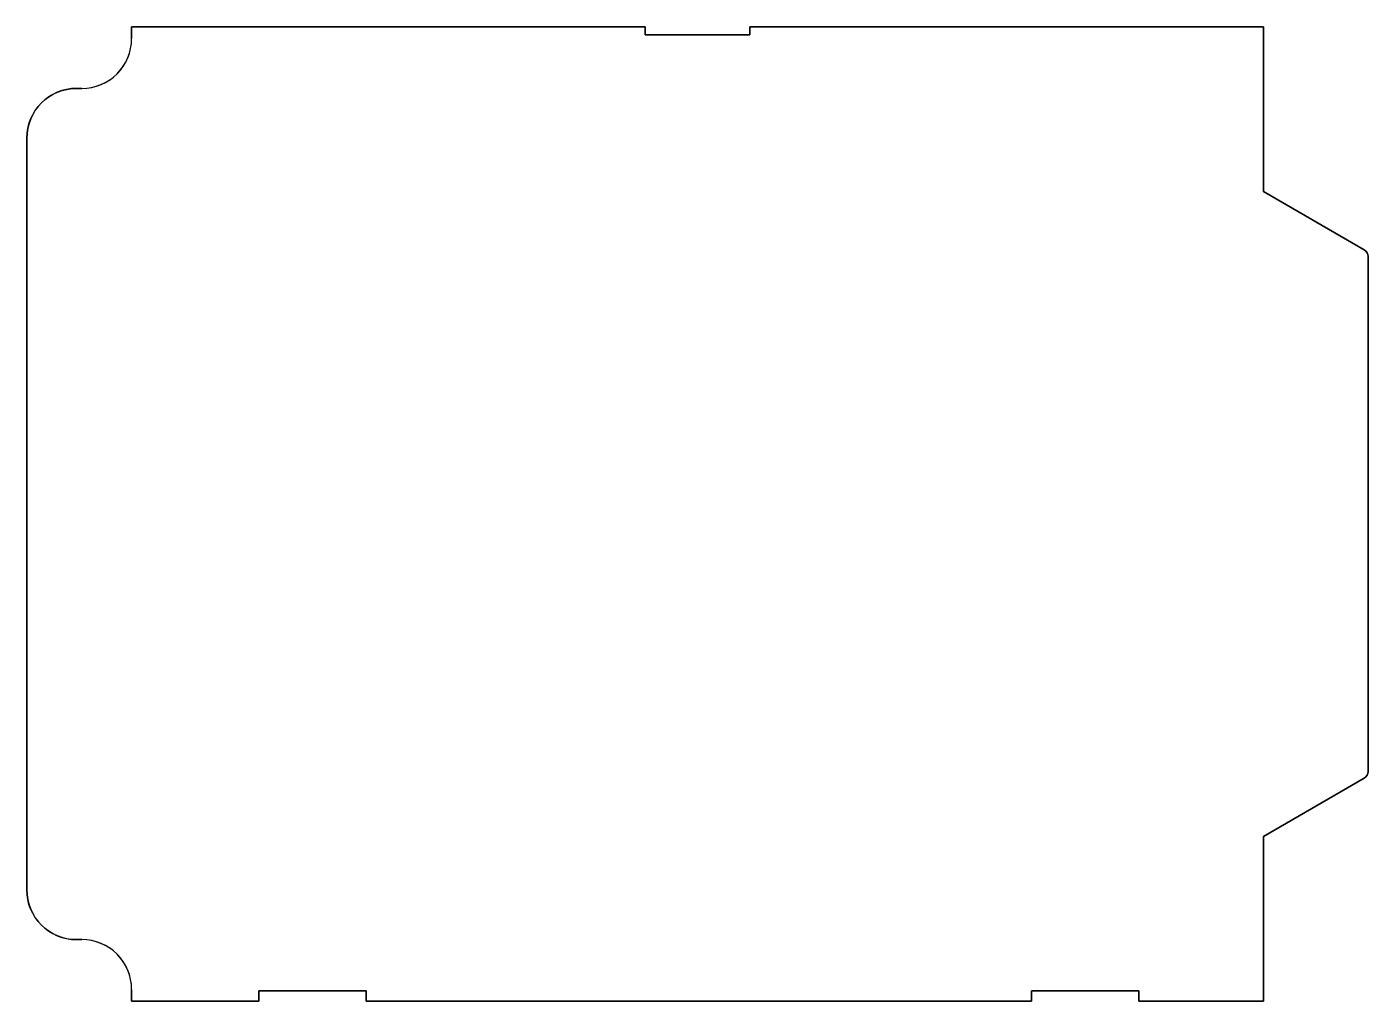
# Model space of a CAD drawing. Header units: millimetres. Extents: x -475 to 37, y -13 to 359.
import ezdxf

# ---------------------------------------------------------------- set-up
doc = ezdxf.new("R2010")
doc.units = ezdxf.units.MM
doc.layers.get('0').update_dxf_attribs({"linetype": 'CONTINUOUS'})

msp = doc.modelspace()

# ---------------------------------------------------------------- linework, layer by layer
for p, q in [((-239.02, 358.95, 0), (-435.02, 358.95, 0)), ((-435.02, 358.95, 0), (-435.02, 354.45, 0)), ((-239.02, 355.95, 0), (-239.02, 358.95, 0)), ((-3.02, 358.95, 0), (-199.02, 358.95, 0)), ((-199.02, 358.95, 0), (-199.02, 355.95, 0)), ((-3.02, 296.05, 0), (-3.02, 358.95, 0)), ((-199.02, 355.95, 0), (-239.02, 355.95, 0)), ((-454.02, 335.45, 0), (-456.02, 335.45, 0)), ((-475.02, 316.45, 0), (-475.02, 29.45, 0)), ((35.48, 273.82, 0), (-3.02, 296.05, 0)), ((36.98, 74.69, 0), (36.98, 271.22, 0)), ((-3.02, 49.86, 0), (35.48, 72.09, 0)), ((-3.02, -13.05, 0), (-3.02, 49.86, 0)), ((-456.02, 10.45, 0), (-454.02, 10.45, 0)), ((-435.02, -8.55, 0), (-435.02, -13.05, 0)), ((-386.52, -9.05, 0), (-345.52, -9.05, 0)), ((-386.52, -13.05, 0), (-386.52, -9.05, 0)), ((-345.52, -9.05, 0), (-345.52, -13.05, 0)), ((-91.52, -13.05, 0), (-91.52, -9.05, 0)), ((-91.52, -9.05, 0), (-50.52, -9.05, 0)), ((-50.52, -9.05, 0), (-50.52, -13.05, 0)), ((-435.02, -13.05, 0), (-386.52, -13.05, 0)), ((-345.52, -13.05, 0), (-91.52, -13.05, 0)), ((-50.52, -13.05, 0), (-3.02, -13.05, 0))]:
    msp.add_line(p, q)
msp.add_lwpolyline([(-345.52, -9.05), (-386.52, -9.05), (-386.52, -13.05), (-435.02, -13.05), (-435.02, -8.55, 0.414214), (-454.02, 10.45), (-456.02, 10.45, -0.414214), (-475.02, 29.45), (-475.02, 316.45, -0.414214), (-456.02, 335.45), (-454.02, 335.45, 0.414214), (-435.02, 354.45), (-435.02, 358.95), (-239.02, 358.95), (-239.02, 355.95), (-199.02, 355.95), (-199.02, 358.95), (-3.02, 358.95), (-3.02, 296.05), (35.48, 273.82, -0.267949), (36.98, 271.22), (36.98, 74.69, -0.267949), (35.48, 72.09), (-3.02, 49.86), (-3.02, -13.05), (-50.52, -13.05), (-50.52, -9.05), (-91.52, -9.05), (-91.52, -13.05), (-345.52, -13.05)], format="xyb", close=True)
at = {"extrusion": (-3.30365e-23, 8.83399e-09, 1)}
for centre, start, end in [((-454.02, 354.45, 0), -90, 0), ((-456.02, 316.45, 0), 90, 180)]:
    msp.add_arc(centre, 19, start, end, dxfattribs=at)
for centre, radius, start, end in [((33.98, 271.22, 0), 3, 0, 60), ((-456.02, 29.45, 0), 19, 180, 270), ((-454.02, -8.55, 0), 19, 0, 90)]:
    msp.add_arc(centre, radius, start, end)
at = {"extrusion": (-3.82523e-09, 6.62549e-09, 1)}
msp.add_arc((33.98, 74.69, 0), 3, 300, 360, dxfattribs=at)

doc.saveas('drawing.dxf')
